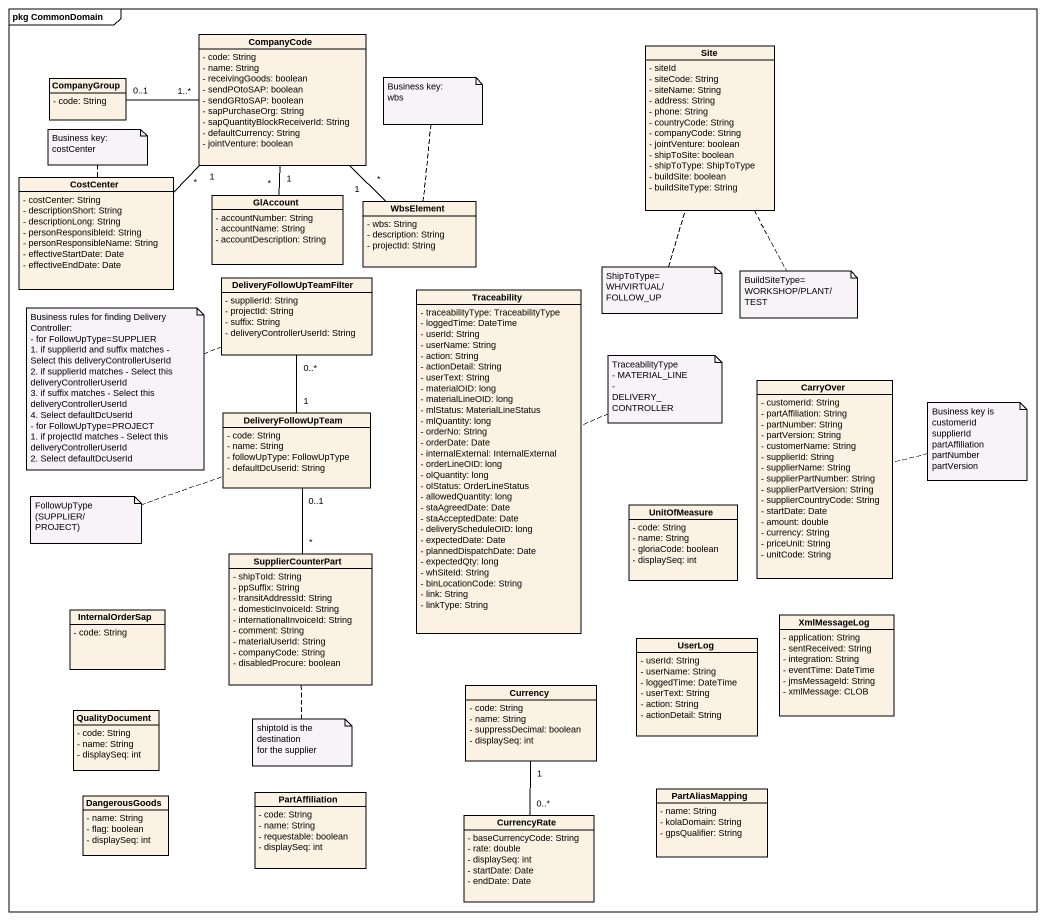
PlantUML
@startuml
mainframe pkg CommonDomain
hide circle
hide empty members
skinparam classAttributeIconSize 0
class CompanyCode {
  - code: String
  - name: String
  - receivingGoods: boolean
  - sendPOtoSAP: boolean
  - sendGRtoSAP: boolean
  - sapPurchaseOrg: String
  - sapQuantityBlockReceiverId: String
  - defaultCurrency: String
  - jointVenture: boolean
}
class Site {
  - siteId
  - siteCode: String
  - siteName: String
  - address: String
  - phone: String
  - countryCode: String
  - companyCode: String
  - jointVenture: boolean
  - shipToSite: boolean
  - shipToType: ShipToType
  - buildSite: boolean
  - buildSiteType: String
}
class CompanyGroup {
  - code: String
}
class CostCenter {
  - costCenter: String
  - descriptionShort: String
  - descriptionLong: String
  - personResponsibleId: String
  - personResponsibleName: String
  - effectiveStartDate: Date
  - effectiveEndDate: Date
}
class GlAccount {
  - accountNumber: String
  - accountName: String
  - accountDescription: String
}
class WbsElement {
  - wbs: String
  - description: String
  - projectId: String
}
class DeliveryFollowUpTeamFilter {
  - supplierId: String
  - projectId: String
  - suffix: String
  - deliveryControllerUserId: String
}
class Traceability {
  - traceabilityType: TraceabilityType
  - loggedTime: DateTime
  - userId: String
  - userName: String
  - action: String
  - actionDetail: String
  - userText: String
  - materialOID: long
  - materialLineOID: long
  - mlStatus: MaterialLineStatus
  - mlQuantity: long
  - orderNo: String
  - orderDate: Date
  - internalExternal: InternalExternal
  - orderLineOID: long
  - olQuantity: long
  - olStatus: OrderLineStatus
  - allowedQuantity: long
  - staAgreedDate: Date
  - staAcceptedDate: Date
  - deliveryScheduleOID: long
  - expectedDate: Date
  - plannedDispatchDate: Date
  - expectedQty: long
  - whSiteId: String
  - binLocationCode: String
  - link: String
  - linkType: String
}
class CarryOver {
  - customerId: String
  - partAffiliation: String
  - partNumber: String
  - partVersion: String
  - customerName: String
  - supplierId: String
  - supplierName: String
  - supplierPartNumber: String
  - supplierPartVersion: String
  - supplierCountryCode: String
  - startDate: Date
  - amount: double
  - currency: String
  - priceUnit: String
  - unitCode: String
}
class DeliveryFollowUpTeam {
  - code: String
  - name: String
  - followUpType: FollowUpType
  - defaultDcUserid: String
}
class UnitOfMeasure {
  - code: String
  - name: String
  - gloriaCode: boolean
  - displaySeq: int
}
class SupplierCounterPart {
  - shipToId: String
  - ppSuffix: String
  - transitAddressId: String
  - domesticInvoiceId: String
  - internationalInvoiceId: String
  - comment: String
  - materialUserId: String
  - companyCode: String
  - disabledProcure: boolean
}
class InternalOrderSap {
  - code: String
}
class XmlMessageLog {
  - application: String
  - sentReceived: String
  - integration: String
  - eventTime: DateTime
  - jmsMessageId: String
  - xmlMessage: CLOB
}
class UserLog {
  - userId: String
  - userName: String
  - loggedTime: DateTime
  - userText: String
  - action: String
  - actionDetail: String
}
class QualityDocument {
  - code: String
  - name: String
  - displaySeq: int
}
class Currency {
  - code: String
  - name: String
  - suppressDecimal: boolean
  - displaySeq: int
}
class DangerousGoods {
  - name: String
  - flag: boolean
  - displaySeq: int
}
class PartAffiliation {
  - code: String
  - name: String
  - requestable: boolean
  - displaySeq: int
}
class CurrencyRate {
  - baseCurrencyCode: String
  - rate: double
  - displaySeq: int
  - startDate: Date
  - endDate: Date
}
class PartAliasMapping {
  - name: String
  - kolaDomain: String
  - gpsQualifier: String
}
CompanyCode "1" -- "*" CostCenter
CompanyCode "1" -- "*" GlAccount
CompanyCode "1" -- "*" WbsElement
CompanyGroup "0..1" -right- "1..*" CompanyCode
DeliveryFollowUpTeam "1" -up- "0..*" DeliveryFollowUpTeamFilter
DeliveryFollowUpTeam "0..1" -- "*" SupplierCounterPart
Currency "1" -- "0..*" CurrencyRate
note top of WbsElement
  Business key:
  wbs
end note
note top of CostCenter
  Business key:
  costCenter
end note
note bottom of Site
  ShipToType=
  WH/VIRTUAL/FOLLOW_UP
end note
note bottom of Site
  BuildSiteType=
  WORKSHOP/PLANT/TEST
end note
note left of DeliveryFollowUpTeamFilter
  Business rules for finding Delivery Controller:
  - for FollowUpType=SUPPLIER
  1. if supplierId and suffix matches - Select this deliveryControllerUserId
  2. if supplierId matches - Select this deliveryControllerUserId
  3. if suffix matches - Select this deliveryControllerUserId
  4. Select defaultDcUserId
  - for FollowUpType=PROJECT
  1. if projectId matches - Select this deliveryControllerUserId
  2. Select defaultDcUserId
end note
note right of Traceability
  TraceabilityType
  - MATERIAL_LINE
  - DELIVERY_CONTROLLER
end note
note right of CarryOver
  Business key is
  customerId
  supplierId
  partAffiliation
  partNumber
  partVersion
end note
note left of DeliveryFollowUpTeam : FollowUpType (SUPPLIER/PROJECT)
note bottom of SupplierCounterPart
  shiptoId is the destination
  for the supplier
end note
@enduml
